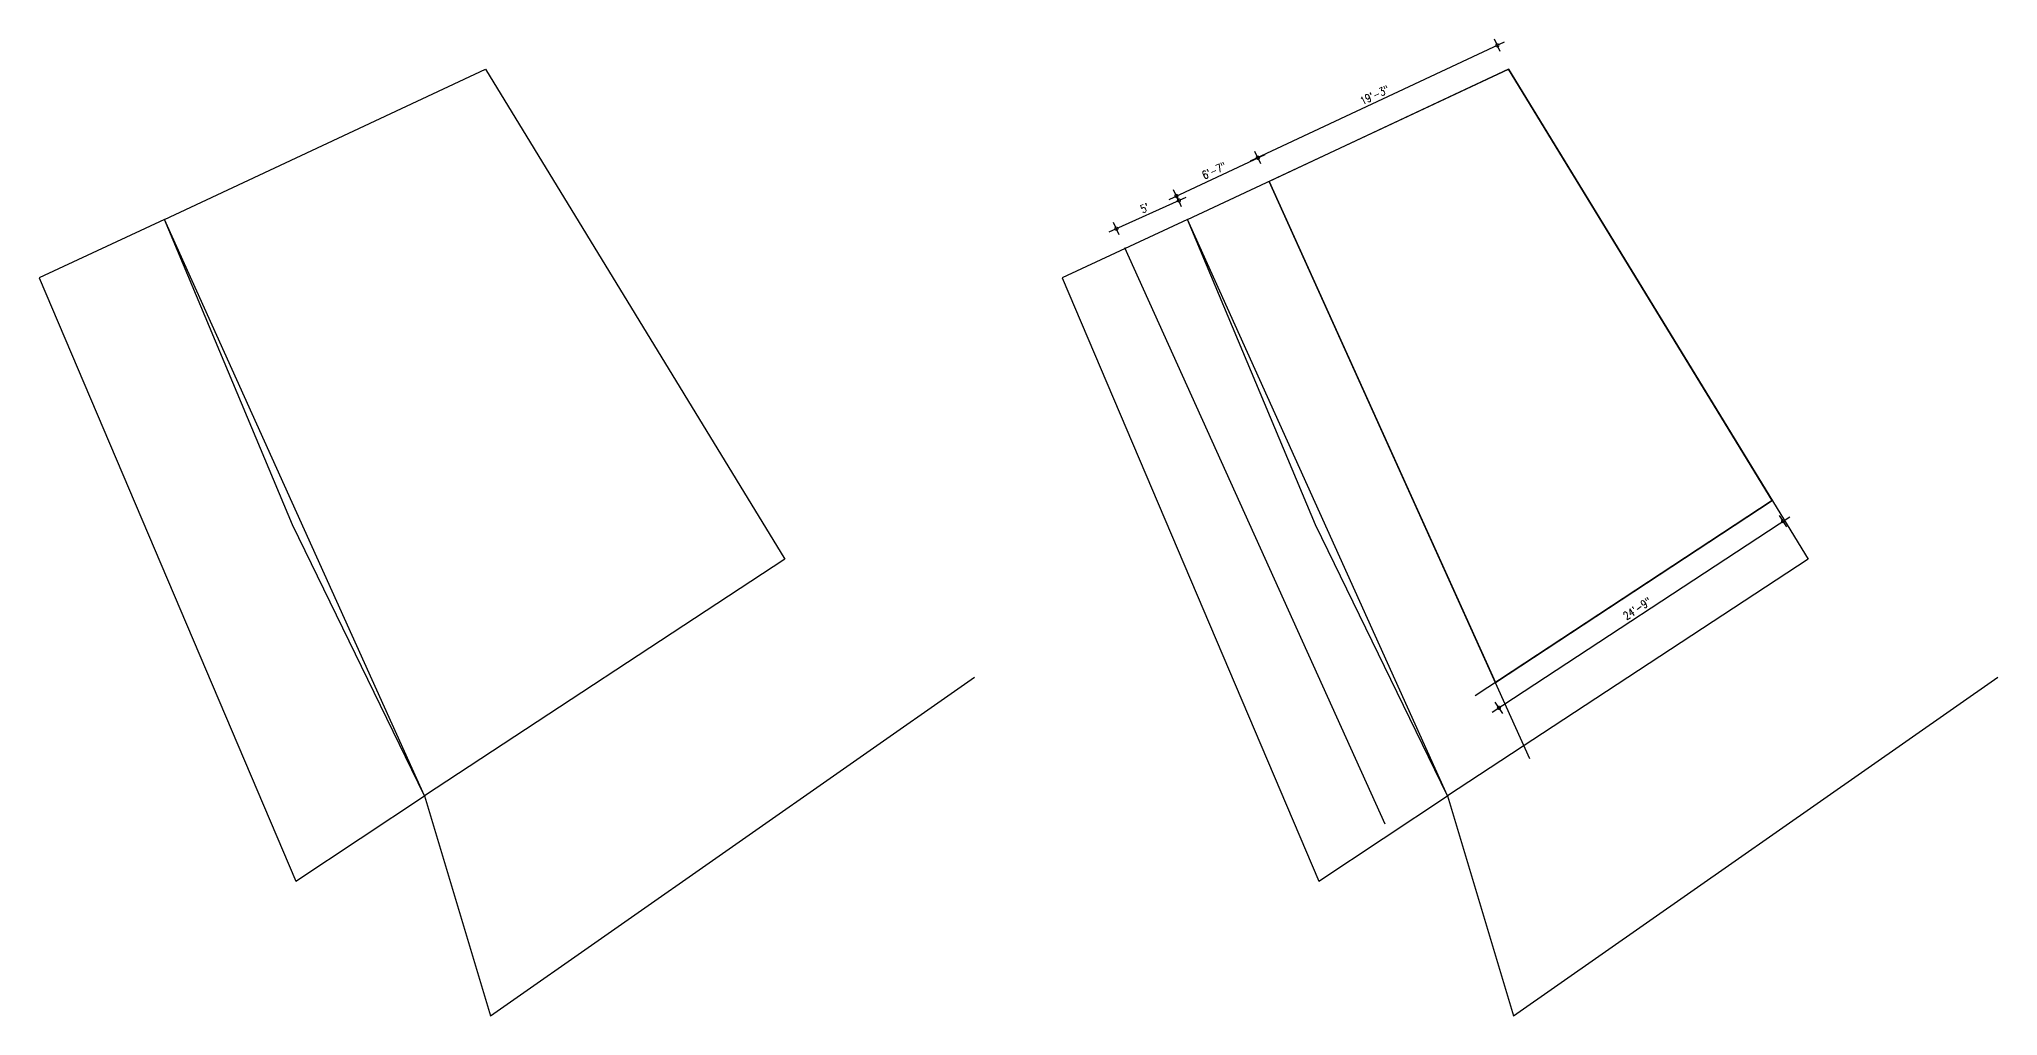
# Model space of a CAD drawing. Header units: inches. Extents: x -5096374 to -5070857, y -3259973 to -3243900.
# Drawn here: x -5090542 to -5088829, y -3252333 to -3251478 of the extents above; entities that cross this region are included whole.
import ezdxf

# ---------------------------------------------------------------- set-up
doc = ezdxf.new("R2010")
doc.units = ezdxf.units.IN
doc.header["$LTSCALE"] = 2
doc.header["$MEASUREMENT"] = 0
doc.header["$PDMODE"] = 34
doc.layers.get('0').update_dxf_attribs({"linetype": 'CONTINUOUS'})
doc.layers.get('DEFPOINTS').update_dxf_attribs({"color": 141, "linetype": 'CONTINUOUS'})
doc.styles.add('ROMANS', font='Romans.shx', dxfattribs={"width": 0.8})
doc.dimstyles.new('8 SCALE', dxfattribs={"dimscale": 0, "dimtxt": 7, "dimasz": 6, "dimexe": 6, "dimexo": 2, "dimgap": 2, "dimtad": 1, "dimdec": 0, "dimzin": 0, "dimdsep": 46, "dimlunit": 4, "dimtxsty": 'ROMANS', "dimblk": 'DOTSMALL', "dimcen": 0, "dimdle": 7, "dimclrd": 8, "dimclre": 8, "dimclrt": 3, "dimadec": 0, "dimazin": 0, "dimtfac": 1, "dimtdec": 0, "dimtofl": 0, "dimtmove": 2, "dimatfit": 3, "dimfxl": 6, "dimfxlon": 1, "dimtolj": 1, "dimtzin": 0, "dimarcsym": 0})

# ---------------------------------------------------------------- blocks, each defined once
blk = doc.blocks.new('_DOTSMALL')
at = {"color": 0, "linetype": 'ByBlock', "const_width": 0.5}
blk.add_lwpolyline([(-0.0625, 0, 1), (0.0625, 0, 1)], format="xyb", close=True, dxfattribs=at)
blk = doc.blocks.new('*D209')
at = {"color": 8, "lineweight": -2, "ltscale": 0.5, "transparency": 16777216}
for p, q in [((-5089263.9, -3251489.1), (-5089269, -3251478.2)), ((-5089482.3, -3251584.9), (-5089260.1, -3251480.7)), ((-5089473.4, -3251587.4), (-5089478.5, -3251576.5))]:
    blk.add_line(p, q, dxfattribs=at)
at = {"layer": 'DEFPOINTS', "color": 0, "ltscale": 0.5, "transparency": 16777216}
for p in [(-5089266.4, -3251483.7), (-5089256.6, -3251504.6), (-5089466.2, -3251602.9)]:
    blk.add_point(p, dxfattribs=at)
at = {"color": 8, "lineweight": -2, "ltscale": 0.5, "transparency": 16777216, "xscale": 6, "yscale": 6, "zscale": 6}
for p, rotation in [((-5089266.4, -3251483.7), 25.13112492563476), ((-5089476, -3251582), 205.1311249256348)]:
    blk.add_blockref('_DOTSMALL', p, dxfattribs=dict(at, rotation=rotation))
at = {"color": 3, "ltscale": 0.5, "transparency": 16777216, "insert": (-5089373.8, -3251527.2), "char_height": 7, "attachment_point": 5, "rotation": 25.1311, "style": 'ROMANS'}
blk.add_mtext('\\A1;19\'-3"', dxfattribs=at)
blk = doc.blocks.new('*D210')
at = {"color": 8, "lineweight": -2, "ltscale": 0.5, "transparency": 16777216}
for p, q in [((-5089270.8, -3252067.6), (-5089010.6, -3251896.4)), ((-5089013.1, -3251905.2), (-5089019.7, -3251895.2)), ((-5089261.7, -3252068.7), (-5089268.3, -3252058.7))]:
    blk.add_line(p, q, dxfattribs=at)
at = {"layer": 'DEFPOINTS', "color": 0, "ltscale": 0.5, "transparency": 16777216}
for p in [(-5089016.4, -3251900.2), (-5088994.6, -3251933.4), (-5089243.1, -3252096.9)]:
    blk.add_point(p, dxfattribs=at)
at = {"color": 8, "lineweight": -2, "ltscale": 0.5, "transparency": 16777216, "xscale": 6, "yscale": 6, "zscale": 6}
for p, rotation in [((-5089016.4, -3251900.2), 33.33473853031742), ((-5089265, -3252063.7), 213.3347385303174)]:
    blk.add_blockref('_DOTSMALL', p, dxfattribs=dict(at, rotation=rotation))
at = {"color": 3, "ltscale": 0.5, "transparency": 16777216, "insert": (-5089144.1, -3251976.8), "char_height": 7, "attachment_point": 5, "rotation": 33.3347, "style": 'ROMANS'}
blk.add_mtext('\\A1;24\'-9"', dxfattribs=at)
blk = doc.blocks.new('*D247')
at = {"color": 8, "lineweight": -2, "ltscale": 0.5, "transparency": 16777216}
for p, q in [((-5089553.5, -3251618.5), (-5089469.6, -3251579.1)), ((-5089473.4, -3251587.5), (-5089478.5, -3251576.7)), ((-5089544.7, -3251621), (-5089549.7, -3251610.1))]:
    blk.add_line(p, q, dxfattribs=at)
at = {"layer": 'DEFPOINTS', "color": 0, "ltscale": 0.5, "transparency": 16777216}
for p in [(-5089475.9, -3251582.1), (-5089466.2, -3251602.9), (-5089537.5, -3251636.3)]:
    blk.add_point(p, dxfattribs=at)
at = {"color": 8, "lineweight": -2, "ltscale": 0.5, "transparency": 16777216, "xscale": 6, "yscale": 6, "zscale": 6}
for p, rotation in [((-5089475.9, -3251582.1), 25.13112492577095), ((-5089547.2, -3251615.6), 205.1311249257709)]:
    blk.add_blockref('_DOTSMALL', p, dxfattribs=dict(at, rotation=rotation))
at = {"color": 3, "ltscale": 0.5, "transparency": 16777216, "insert": (-5089514.2, -3251593.3), "char_height": 7, "attachment_point": 5, "rotation": 25.1311, "style": 'ROMANS'}
blk.add_mtext('\\A1;6\'-7"', dxfattribs=at)
blk = doc.blocks.new('*D248')
at = {"color": 8, "lineweight": -2, "ltscale": 0.5, "transparency": 16777216}
for p, q in [((-5089606.1, -3251647), (-5089538.7, -3251616.6)), ((-5089542.6, -3251625), (-5089547.5, -3251614)), ((-5089597.3, -3251649.6), (-5089602.2, -3251638.7))]:
    blk.add_line(p, q, dxfattribs=at)
at = {"layer": 'DEFPOINTS', "color": 0, "ltscale": 0.5, "transparency": 16777216}
for p in [(-5089545, -3251619.5), (-5089537.2, -3251637), (-5089591.9, -3251661.6)]:
    blk.add_point(p, dxfattribs=at)
at = {"color": 8, "lineweight": -2, "ltscale": 0.5, "transparency": 16777216, "xscale": 6, "yscale": 6, "zscale": 6}
for p, rotation in [((-5089545, -3251619.5), 24.2687281453605), ((-5089599.7, -3251644.2), 204.2687281453605)]:
    blk.add_blockref('_DOTSMALL', p, dxfattribs=dict(at, rotation=rotation))
at = {"color": 3, "ltscale": 0.5, "transparency": 16777216, "insert": (-5089574.9, -3251626.2), "char_height": 7, "attachment_point": 5, "rotation": 24.2687, "style": 'ROMANS'}
blk.add_mtext("\\A1;5'", dxfattribs=at)

msp = doc.modelspace()

# ---------------------------------------------------------------- linework, layer by layer
at = {"ltscale": 0.5}
for p, q in [((-5089238, -3252108.4), (-5089465.9, -3251602.8)), ((-5090205.1, -3252140.9), (-5090432.6, -3251636.3)), ((-5089310, -3252140.9), (-5089537.5, -3251636.3)), ((-5089364.7, -3252165.5), (-5089592.2, -3251661))]:
    msp.add_line(p, q, dxfattribs=at)
for points in [[(-5090432.6, -3251636.3), (-5090151.7, -3251504.6), (-5089889.7, -3251933.4), (-5090205.1, -3252140.9), (-5090320.6, -3251903.4)], [(-5089537.5, -3251636.3), (-5089256.6, -3251504.6), (-5088994.6, -3251933.4), (-5089310, -3252140.9), (-5089425.5, -3251903.4)], [(-5089256.6, -3251504.6), (-5089465.9, -3251602.8), (-5089268.1, -3252041.5), (-5089025.9, -3251882.2)]]:
    msp.add_lwpolyline(points, close=True, dxfattribs=at)
for points in [[(-5090432.6, -3251636.3), (-5090542.1, -3251687.3), (-5090317.6, -3252215.5), (-5090205.1, -3252140.9), (-5090147.3, -3252333.4), (-5089723.7, -3252036.9)], [(-5089537.5, -3251636.3), (-5089647, -3251687.3), (-5089422.5, -3252215.5), (-5089310, -3252140.9), (-5089252.2, -3252333.4), (-5088828.6, -3252036.9)], [(-5089025.9, -3251882.2), (-5089285.9, -3252053.2)]]:
    msp.add_lwpolyline(points, dxfattribs=at)

# ---------------------------------------------------------------- dimensions: what is measured, and where the dimension line sits
for p1, p2, distance, picture, middle in [((-5089466.1774, -3251602.8802), (-5089256.6292, -3251504.5819), 23.0891, '*D209', (-5089373.828, -3251527.2447)), ((-5089537.5, -3251636.3), (-5089466.2, -3251602.9), 22.9, '*D247', (-5089514.2, -3251593.3)), ((-5089591.9, -3251661.6), (-5089537.2, -3251637), 19.1, '*D248', (-5089574.9, -3251626.2)), ((-5089243.1, -3252096.9), (-5088994.6, -3251933.4), 39.8, '*D210', (-5089144.1, -3251976.8))]:
    dim = msp.add_aligned_dim(p1=p1, p2=p2, distance=distance, dimstyle='8 SCALE', override={"dimscale": 1}, dxfattribs=at)
    dim.commit()
    dim.dimension.update_dxf_attribs({"geometry": picture, "text_midpoint": middle})

doc.saveas('drawing.dxf')
